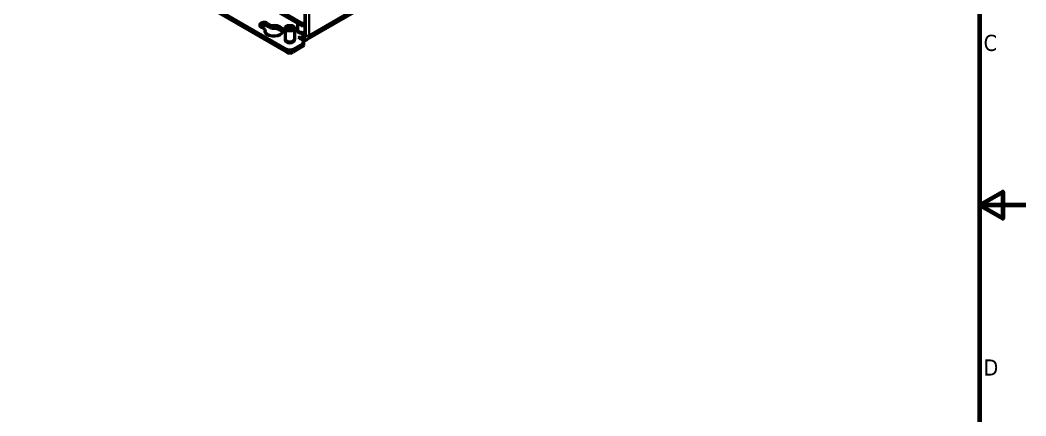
# Model space of a CAD drawing. Header units: millimetres. Extents: x 3100 to 5091, y 868 to 1900.
# Drawn here: x 3869.9 to 4314.4, y 1377.9 to 1552.7 of the extents above; entities that cross this region are included whole.
import ezdxf

# ---------------------------------------------------------------- set-up
doc = ezdxf.new("R2010")
doc.units = ezdxf.units.MM
doc.header["$LTSCALE"] = 1.8
for name, color, linetype, lineweight in [('경계(ISO)', 7, 'Continuous', 70), ('외형선(ISO)', 7, 'Continuous', 50), ('좁은 외형선(ISO)', 7, 'Continuous', 35)]:
    doc.layers.add(name, color=color, linetype=linetype, lineweight=lineweight)
doc.styles.add('주 텍스트 (ISO)', font='')
doc.styles.get('주 텍스트 (ISO)').set_extended_font_data('Tahoma')

# ---------------------------------------------------------------- blocks, each defined once
blk = doc.blocks.new('경계 Default Border')
at = {"layer": '경계(ISO)', "flags": 128}
for points in [[(10, 10), (10, 410), (584, 410), (584, 10), (10, 10)], [(594, 210), (584, 210), (589, 212.89), (589, 207.11), (584, 210)]]:
    blk.add_lwpolyline(points, dxfattribs=at)
at = {"layer": '경계(ISO)', "char_height": 3.5, "attachment_point": 7, "style": '주 텍스트 (ISO)'}
for s, insert in [('C', (584.87, 243.25)), ('D', (584.86, 173.19))]:
    blk.add_mtext(s, dxfattribs=dict(at, insert=insert))

msp = doc.modelspace()

# ---------------------------------------------------------------- linework, layer by layer
at = {"layer": '외형선(ISO)'}
for p, q in [((4213.844, 1669.432), (3996.762, 1544.1)), ((3995.773, 1601.662), (3995.773, 1546.222)), ((3932.699, 1587.128), (3994.924, 1551.202)), ((3994.924, 1549.896), (3932.699, 1585.822)), ((3924.355, 1576.432), (3987.712, 1539.853)), ((3987.712, 1538.547), (3924.355, 1575.126)), ((3979.226, 1551.284), (3981.02, 1550.249)), ((3992.471, 1551.312), (3992.471, 1548.509)), ((3994.924, 1551.202), (3995.773, 1551.692)), ((3994.924, 1549.896), (3994.924, 1551.202)), ((3978.191, 1548.616), (3976.398, 1549.651)), ((3978.191, 1547.42), (3978.191, 1548.616)), ((3981.02, 1548.942), (3979.226, 1549.978)), ((3981.02, 1548.942), (3981.02, 1550.249)), ((3987.026, 1549.161), (3987.026, 1544.304)), ((3991.226, 1549.161), (3991.226, 1544.304)), ((3992.471, 1548.338), (3992.471, 1548.14)), ((3995.773, 1550.386), (3994.924, 1549.896)), ((3987.026, 1544.133), (3987.026, 1543.935)), ((3990.54, 1539.853), (3994.783, 1542.302)), ((3991.226, 1544.133), (3991.226, 1543.935)), ((3993.015, 1544.956), (3993.722, 1545.364)), ((3994.783, 1543.935), (3993.015, 1544.956)), ((3994.005, 1545.201), (3993.722, 1545.364)), ((3993.722, 1545.364), (3993.722, 1544.874)), ((3995.369, 1541.813), (3995.369, 1543.119)), ((3994.783, 1540.996), (3990.54, 1538.547))]:
    msp.add_line(p, q, dxfattribs=at)
for centre, major_axis, start_param, end_param in [((3977.812, 1550.467), (-2, 0), 3.9269908, 7.0685835), ((3977.812, 1549.161), (-2, 0), 3.9269908, 5.6819211), ((3982.055, 1548.018), (4, 0), 2.8797933, 8.115781), ((3982.055, 1546.712), (4, 0), 0.2867566, 1.8325957), ((3989.126, 1548.94), (-1.23, 0), 2.460912, 6.963866), ((3994.571, 1548.338), (-2.1, 0), 6.2124156, 8.4634355), ((3994.571, 1548.509), (-2.1, 0), 0, 2.1802502), ((3994.571, 1548.14), (-2.1, 0), 0, 2.1802502), ((3994.571, 1548.338), (-1.995, 0), 0.2925817, 2.2174852), ((3989.126, 1544.133), (2.1, 0), 3.0708229, 6.353955), ((3989.126, 1544.304), (-2.1, 0), 0, 3.1415927), ((3989.126, 1543.935), (2.1, 0), 3.1415927, 6.2831853), ((3989.126, 1544.133), (1.995, 0), 3.4341743, 5.9906036), ((3994.429, 1545.283), (-0.5, -0.866), 5.4977871, 6.1412883), ((3994.005, 1547.242), (1.25, -2.165), 5.4977871, 7.0685835), ((3993.369, 1543.119), (2, 0), 5.4977871, 7.0685835), ((3989.126, 1540.669), (-2, 0), 0.7853982, 2.3561945), ((3989.126, 1539.363), (2, 0), 3.9269908, 5.4977871), ((3993.369, 1541.813), (2, 0), 5.4977871, 6.2831853)]:
    msp.add_ellipse(centre, major_axis=major_axis, ratio=0.5773503, start_param=start_param, end_param=end_param, dxfattribs=at)
for major_axis in [(-2.1, 0), (-1.5, 0)]:
    msp.add_ellipse((3989.126, 1549.161), major_axis=major_axis, ratio=0.5773503, dxfattribs=at)
msp.add_open_spline([(3994.456, 1544.124), (3994.533, 1544.087), (3994.61, 1544.053), (3994.851, 1543.958), (3995.019, 1543.907), (3995.363, 1543.837), (3995.54, 1543.819), (3995.897, 1543.823), (3996.077, 1543.845), (3996.43, 1543.938), (3996.602, 1544.008), (3996.762, 1544.1)], degree=3, knots=[4.79415514, 4.79415514, 4.79415514, 4.79415514, 4.86946861, 4.86946861, 5.02654825, 5.02654825, 5.18362788, 5.18362788, 5.34070751, 5.34070751, 5.49778714, 5.49778714, 5.49778714, 5.49778714], dxfattribs=at)
at = {"layer": '좁은 외형선(ISO)'}
for p, q in [((4214.693, 1671.309), (3997.611, 1545.977)), ((3996.197, 1601.417), (3996.197, 1545.977)), ((3997.611, 1545.977), (3997.611, 1601.417)), ((3979.226, 1549.978), (3979.226, 1551.284)), ((3994.005, 1544.711), (3993.722, 1544.874)), ((3995.773, 1546.222), (3994.005, 1545.201)), ((3994.783, 1542.302), (3994.783, 1540.996)), ((3987.712, 1539.853), (3987.712, 1538.547)), ((3990.54, 1538.547), (3990.54, 1539.853))]:
    msp.add_line(p, q, dxfattribs=at)
for centre, major_axis, start_param, end_param in [((3994.005, 1547.242), (1.55, -2.685), 5.4977871, 7.0685835), ((3994.712, 1545.119), (-0.5, -0.866), 5.4977871, 6.1412883), ((3996.904, 1546.385), (1, 0), 3.9269908, 5.4977871), ((3994.712, 1547.65), (2.05, -3.551), 0, 0.7853982)]:
    msp.add_ellipse(centre, major_axis=major_axis, ratio=0.5773503, start_param=start_param, end_param=end_param, dxfattribs=at)

# ---------------------------------------------------------------- block references
at = {"xscale": 2.044845, "yscale": 2.044845, "zscale": 2.044845}
msp.add_blockref('경계 Default Border', (3099.751, 1041.529), dxfattribs=at)

doc.saveas('drawing.dxf')
